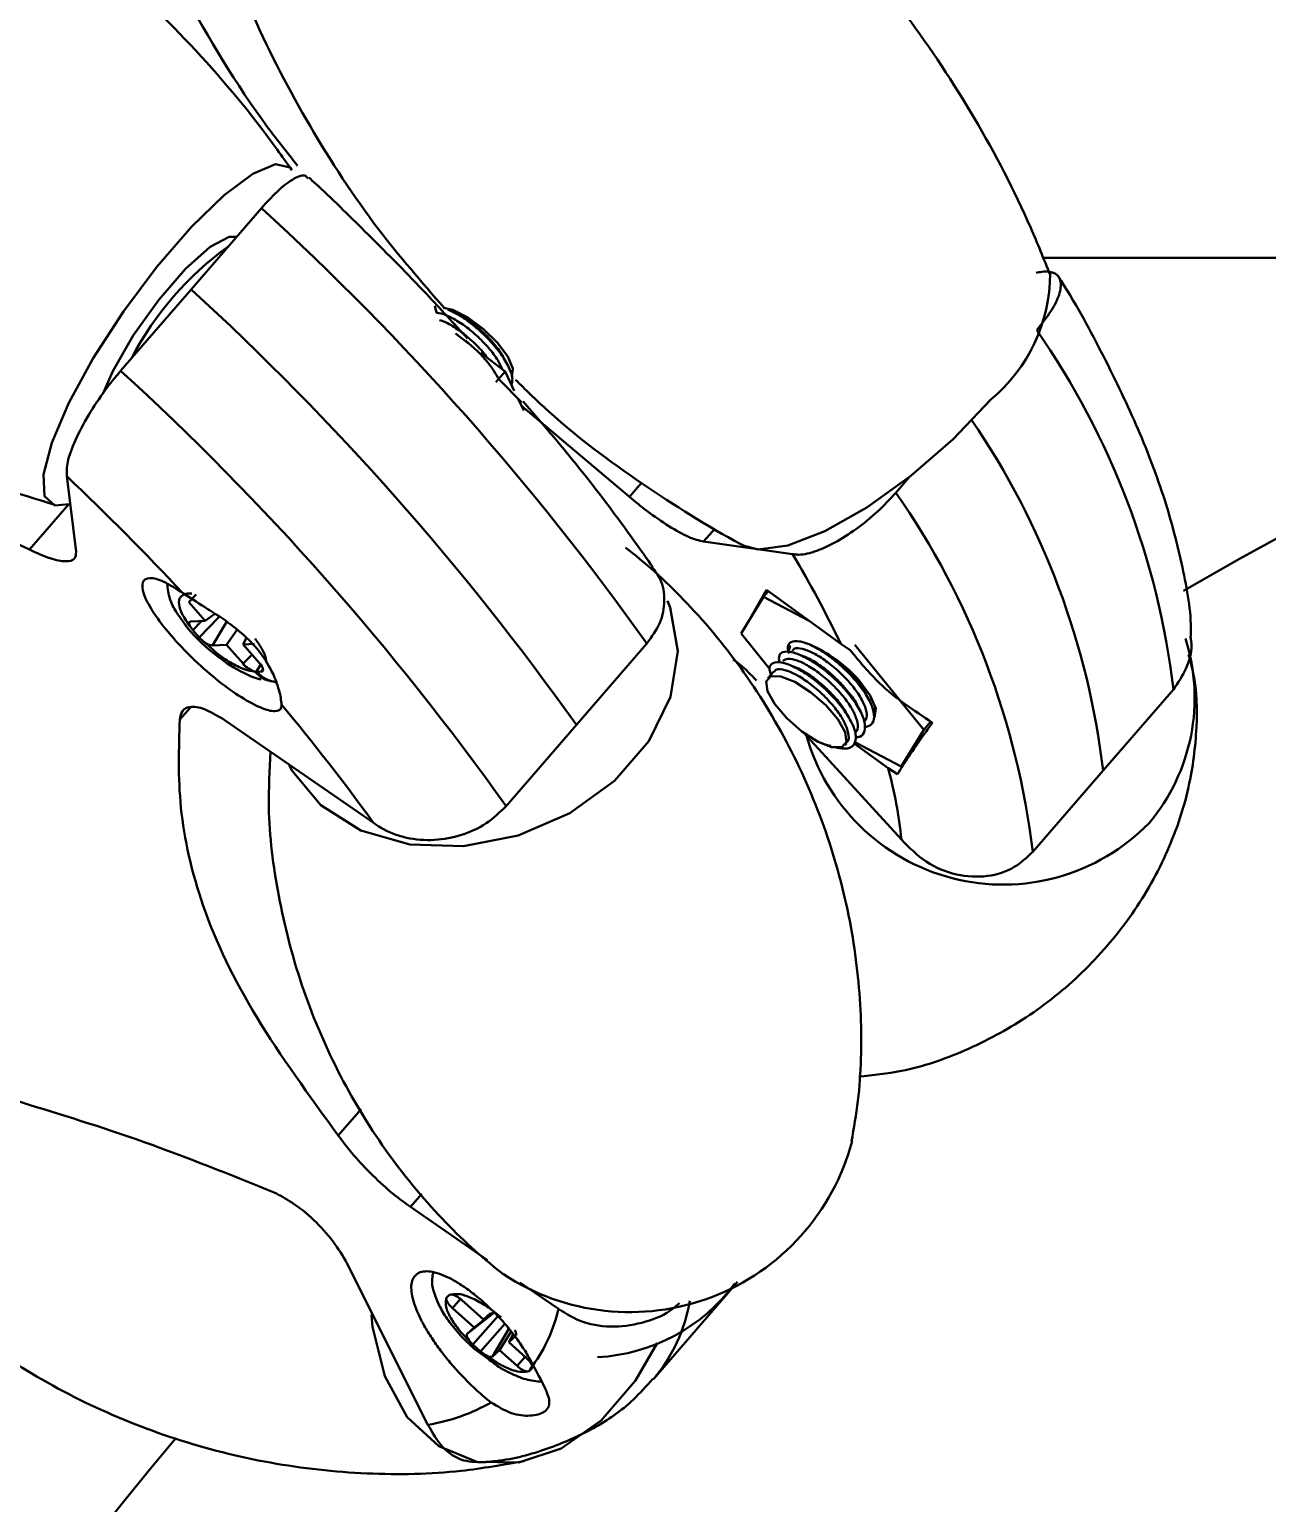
# Model space of a CAD drawing. Header units: millimetres. Extents: x 786 to 1380, y -734 to -314.
# Drawn here: x 943.52 to 958.05, y -477.11 to -459.8 of the extents above; entities that cross this region are included whole.
import ezdxf

# ---------------------------------------------------------------- set-up
doc = ezdxf.new("R2010")
doc.units = ezdxf.units.MM
doc.header["$PDSIZE"] = -1
doc.layers.add('粗实线层', color=7, linetype='Continuous', lineweight=15)
doc.dimstyles.new('ISO-25', dxfattribs={"dimtxt": 2.5, "dimasz": 2.5, "dimexe": 1.25, "dimexo": 0.625, "dimtad": 1, "dimtxsty": 'Standard', "dimcen": 2.5, "dimadec": 0, "dimazin": 0, "dimtfac": 1, "dimtmove": 0, "dimatfit": 3, "dimfxl": 1, "dimarcsym": 0})

# ---------------------------------------------------------------- blocks, each defined once
blk = doc.blocks.new('*D119')
at = {"layer": 'Defpoints', "color": 0, "transparency": 16777216}
for p in [(979.669, -367.216), (886.729, -550.315), (979.686, -550.307)]:
    blk.add_point(p, dxfattribs=at)
at = {"layer": '粗实线层', "color": 0, "lineweight": -2, "transparency": 16777216}
for p, q in [((979.669, -367.216), (884.712, -367.225)), ((886.713, -371.304), (886.72, -455.204)), ((886.728, -546.235), (886.721, -462.335)), ((979.686, -550.307), (884.729, -550.315))]:
    blk.add_line(p, q, dxfattribs=at)
at = {"layer": '粗实线层', "color": 0, "transparency": 16777216}
for points in [[(887.393, -371.304), (886.033, -371.304), (886.712, -367.224)], [(887.408, -546.235), (886.048, -546.235), (886.729, -550.315)]]:
    blk.add_solid(points, dxfattribs=at)
at = {"layer": '粗实线层', "color": 0, "lineweight": 15, "transparency": 16777216, "insert": (886.721, -458.77), "char_height": 3.5, "attachment_point": 5}
blk.add_mtext('366,18', dxfattribs=at)

msp = doc.modelspace()

# ---------------------------------------------------------------- linework, layer by layer
at = {"layer": '粗实线层', "color": 7, "linetype": 'Continuous', "lineweight": 30}
for p, q in [((945.4167, -462.8557), (946.2436, -461.9009)), ((961.8599, -462.4855), (955.4285, -462.4855)), ((945.4167, -462.8557), (944.5898, -463.8105)), ((948.2794, -463.0476), (948.2998, -463.1313)), ((948.671, -463.4864), (948.5245, -463.3737)), ((949.1056, -463.8207), (948.821, -463.6018)), ((949.1056, -463.8207), (948.9982, -463.9448)), ((949.2147, -464.0466), (949.1056, -463.8207)), ((949.0375, -463.915), (949.3027, -464.1842)), ((949.3271, -464.2793), (949.2604, -464.1412)), ((950.5667, -465.2928), (949.2997, -464.2227)), ((944.0668, -465.9397), (943.9572, -465.0511)), ((953.86, -465.0574), (953.6986, -465.2437)), ((952.4852, -465.9643), (951.4389, -465.8181)), ((945.3603, -466.4309), (945.354, -466.4343)), ((945.3737, -466.4291), (945.3699, -466.4293)), ((945.4279, -466.427), (945.3737, -466.4291)), ((951.8787, -466.897), (952.1433, -466.4657)), ((952.1778, -466.3864), (951.9734, -466.7426)), ((952.1433, -466.4657), (952.1935, -466.4076)), ((952.1433, -466.4657), (952.6796, -466.7485)), ((953.0512, -467.0207), (952.1778, -466.3864)), ((945.3898, -466.5309), (945.5837, -466.75)), ((945.409, -466.8209), (945.4369, -466.8582)), ((945.5837, -466.75), (945.417, -466.7566)), ((945.5837, -466.75), (945.6981, -466.6671)), ((945.4369, -466.8582), (945.512, -466.943)), ((945.512, -466.943), (945.5497, -466.9799)), ((945.5496, -466.9798), (945.6766, -467.0915)), ((945.834, -467.0328), (945.9564, -466.8587)), ((946.0273, -467.0251), (946.0643, -466.9517)), ((952.2177, -467.315), (951.8787, -466.897)), ((945.6672, -467.0393), (945.834, -467.0328)), ((945.834, -467.0328), (946.0279, -467.2519)), ((946.0273, -467.0251), (946.1606, -467.0199)), ((946.2212, -467.2443), (946.0273, -467.0251)), ((949.9447, -467.9714), (950.7716, -467.0166)), ((952.6499, -467.0141), (952.6363, -467.0095)), ((953.1606, -467.0936), (953.0512, -467.0207)), ((953.2165, -467.0316), (954.0252, -468.0288)), ((946.1871, -467.348), (946.2412, -467.3458)), ((952.2626, -467.3423), (952.1922, -467.4236)), ((946.421, -467.4649), (946.4321, -467.465)), ((956.1327, -468.5087), (956.9596, -467.5539)), ((947.5566, -469.1177), (945.8183, -467.9185)), ((949.1178, -468.9263), (949.9447, -467.9714)), ((954.0252, -468.0288), (953.7606, -468.4601)), ((954.0252, -468.0288), (954.1098, -467.931)), ((952.6184, -468.0627), (953.7627, -469.3187)), ((953.0993, -468.2092), (953.1162, -468.1897)), ((953.2088, -468.1896), (953.6064, -468.4783)), ((953.7606, -468.4601), (953.2237, -468.177)), ((953.7606, -468.4601), (953.8325, -468.377)), ((953.6064, -468.4783), (953.7157, -468.5513)), ((956.1327, -468.5087), (955.3058, -469.4635)), ((947.9945, -473.6324), (948.8995, -474.2568)), ((948.2006, -476.1926), (947.2489, -474.2947)), ((949.2817, -474.5205), (949.7328, -474.8317)), ((951.6763, -474.7017), (951.8383, -474.5146)), ((948.4213, -474.6942), (948.4149, -474.7133)), ((948.4213, -474.6942), (948.459, -474.6643)), ((948.4533, -474.6658), (948.4213, -474.6942)), ((948.4748, -474.6602), (948.4533, -474.6658)), ((948.8516, -474.9558), (948.5948, -474.7259)), ((950.8494, -475.6565), (951.6763, -474.7017)), ((948.4882, -474.8206), (948.745, -475.0505)), ((948.6625, -475.1238), (948.9707, -474.8794)), ((948.745, -475.0505), (948.9616, -474.8775)), ((948.8516, -474.9558), (948.9521, -474.8768)), ((948.9341, -474.8825), (948.8516, -474.9558)), ((948.9349, -474.8819), (948.9341, -474.8825)), ((948.745, -475.0505), (948.6625, -475.1238)), ((949.0428, -475.317), (949.1771, -475.0966)), ((949.1493, -475.2224), (949.2016, -475.1281)), ((948.7035, -475.2615), (948.7108, -475.2681)), ((948.7354, -475.2556), (948.8188, -475.3301)), ((949.1493, -475.2224), (949.2319, -475.1491)), ((949.3546, -475.4062), (949.1493, -475.2224)), ((948.754, -475.3066), (948.8511, -475.3772)), ((948.8511, -475.3772), (948.9076, -475.4182)), ((948.9602, -475.3903), (949.0428, -475.317)), ((949.0428, -475.317), (949.2481, -475.5008)), ((949.368, -475.5666), (949.3896, -475.561)), ((949.3896, -475.561), (949.4215, -475.5326)), ((949.4215, -475.5326), (949.4279, -475.5134))]:
    msp.add_line(p, q, dxfattribs=at)
at = {"layer": '粗实线层', "color": 8, "linetype": 'Continuous', "lineweight": 30}
for p, q in [((950.709, -465.1285), (950.5667, -465.2928)), ((943.5181, -465.9126), (943.9799, -465.3794)), ((951.5735, -465.6627), (951.4389, -465.8181)), ((945.4779, -466.4412), (945.3898, -466.5309)), ((945.5415, -466.7517), (945.4369, -466.8582)), ((945.512, -466.943), (945.7448, -466.706)), ((945.8367, -466.7585), (945.6672, -467.0393)), ((946.0279, -467.2519), (946.1331, -467.1447)), ((946.1832, -467.3482), (946.2355, -467.2615)), ((946.2624, -467.3108), (946.2412, -467.3458)), ((945.2852, -467.9092), (945.4095, -467.7657)), ((947.1456, -472.7939), (947.4142, -472.4838)), ((947.9945, -473.6324), (948.1275, -473.4788)), ((948.5815, -474.7146), (948.4882, -474.8206)), ((948.7294, -475.2502), (949.0307, -474.908)), ((948.9357, -474.8812), (948.9341, -474.8825)), ((949.1031, -475.0072), (948.8188, -475.3301)), ((949.1511, -475.0632), (948.9602, -475.3903)), ((948.7354, -475.2556), (948.7129, -475.2667)), ((949.2481, -475.5008), (949.3416, -475.3945)), ((949.3896, -475.561), (949.4252, -475.4999))]:
    msp.add_line(p, q, dxfattribs=at)
at = {"layer": '粗实线层', "color": 7, "linetype": 'Continuous', "lineweight": 30, "flags": 128}
for points in [[(943.9799, -465.3794), (943.8173, -465.3947), (943.6964, -465.2829), (943.6841, -465.0308), (943.7814, -464.6571), (943.9812, -464.1895), (944.2685, -463.6626), (944.6222, -463.1156), (945.0158, -462.589), (945.4204, -462.1219), (945.8058, -461.7489), (946.1434, -461.4977), (946.4083, -461.3869), (946.5808, -461.4247), (946.603, -461.4503)], [(944.3825, -464.0751), (944.4977, -463.8174), (944.7386, -463.3992), (945.0367, -462.9799), (945.3518, -462.6161), (945.6412, -462.3569), (945.866, -462.2374), (945.9515, -462.2382)], [(949.1817, -463.8869), (949.1859, -463.8816), (949.1987, -463.7859), (949.1397, -463.6459), (949.0182, -463.4827), (948.8524, -463.3213), (948.6678, -463.1862), (948.4923, -463.0979), (948.3846, -463.0711)], [(951.9024, -465.8633), (952.0808, -465.9101), (952.4269, -465.8656), (952.8632, -465.6973), (953.3573, -465.4177), (953.8726, -465.0474), (954.3708, -464.6139), (954.8151, -464.1494)], [(951.0141, -466.5149), (951.0445, -466.5917), (951.1347, -467.1037), (951.0494, -467.6401), (950.7951, -468.1612), (950.3906, -468.6283), (949.8659, -469.0068), (949.2598, -469.2686), (948.6174, -469.3943), (947.9862, -469.3745), (947.4132, -469.2108), (946.9407, -468.9153), (946.6039, -468.5099), (946.5689, -468.4455)], [(945.409, -466.8209), (945.4018, -466.8076), (945.3969, -466.7953), (945.3943, -466.7844), (945.3941, -466.775), (945.3964, -466.7674), (945.401, -466.7617), (945.4079, -466.7581), (945.417, -466.7566)], [(952.4606, -467.0373), (952.456, -467.0431), (952.4381, -467.1121)], [(946.1832, -467.3482), (946.1851, -467.3481), (946.1871, -467.348)], [(952.779, -468.1663), (952.5946, -468.0478), (952.418, -467.8941), (952.2761, -467.7285), (952.1905, -467.5764), (952.1742, -467.4608), (952.2296, -467.3993), (952.3484, -467.4014), (952.5125, -467.4666), (952.6969, -467.5851), (952.8734, -467.7388), (953.0153, -467.9043), (953.101, -468.0565), (953.1173, -468.1721), (953.0619, -468.2335), (952.943, -468.2315), (952.779, -468.1663)], [(953.4433, -467.8884), (953.4478, -467.8826), (953.4616, -467.779), (953.3978, -467.6272), (953.2661, -467.4505)], [(951.6763, -474.7017), (951.7376, -474.6266), (951.8067, -474.5307)], [(950.8915, -475.2333), (950.6393, -475.6735), (950.2348, -476.1406), (949.7658, -476.4695), (949.2672, -476.6359), (948.776, -476.6273), (948.3285, -476.4445), (947.9579, -476.1009), (947.6918, -475.6221), (947.5499, -475.0435), (947.536, -474.8995)], [(948.7136, -475.2352), (948.6973, -475.2178), (948.6832, -475.2004), (948.6717, -475.1835), (948.6632, -475.1677), (948.6579, -475.1534), (948.656, -475.141), (948.6575, -475.1311), (948.6625, -475.1238)], [(948.7294, -475.2502), (948.7324, -475.2529), (948.7354, -475.2556)]]:
    msp.add_lwpolyline(points, dxfattribs=at)
at = {"layer": '粗实线层', "color": 8, "linetype": 'Continuous', "lineweight": 30, "flags": 128}
for points in [[(948.6836, -475.2428), (948.6933, -475.2444), (948.7136, -475.2352)], [(948.7034, -475.2614), (948.7111, -475.2611), (948.7294, -475.2502)]]:
    msp.add_lwpolyline(points, dxfattribs=at)
at = {"layer": '粗实线层', "color": 7, "linetype": 'Continuous', "lineweight": 30}
for centre, radius, start, end in [((979.6818, -505.3068), 45, 60.08363, 120.15063), ((924.5198, -485.6903), 32.2159, 35.42535, 47.5985), ((948.0368, -465.39), 3.7406, 125.76884, 152.44437), ((953.5844, -462.6693), 1.925, 309.74213, 359.95583), ((923.6928, -486.6451), 32.2159, 35.42535, 47.5985), ((947.7218, -468.6562), 9.3033, 6.80486, 34.89484), ((922.8659, -487.6), 32.2159, 35.42535, 47.5985), ((946.9942, -469.5883), 9.202, 6.73743, 34.35767), ((920.7703, -489.4553), 33.663, 43.17018, 46.46513), ((946.068, -470.5659), 9.3033, 6.80486, 34.89484), ((940.7051, -472.9563), 13.6989, 25.67671, 30.69103), ((945.3707, -466.4629), 0.0336, 91.51215, 108.00938), ((945.6997, -466.8292), 0.2127, 225.12301, 261.21764), ((954.9212, -467.6541), 2.2875, 320.01795, 17.74302), ((952.0538, -468.5037), 1.6059, 40.9848, 65.26616), ((946.2558, -467.065), 0.2947, 219.3653, 253.38644), ((946.1337, -467.3416), 0.1309, 5.9214, 48.04234), ((946.1814, -467.2886), 0.0596, 260.4497, 271.69831), ((927.2723, -483.7767), 25.0268, 35.85485, 39.87019), ((954.9576, -467.4494), 2.3981, 195.35373, 315.7076), ((948.8118, -469.8051), 4.9748, 5.61095, 15.46807), ((950.5725, -472.1676), 2.7016, 236.6218, 345.15364), ((950.0867, -473.2642), 2.136, 272.86463, 323.63495), ((948.6109, -474.658), 0.2037, 195.75649, 232.94962), ((948.4247, -474.8937), 0.2389, 44.61507, 77.88783), ((947.9935, -474.4444), 1.7819, 324.00373, 347.44687), ((949.1689, -475.1289), 0.0684, 346.60258, 46.3466), ((948.9877, -474.9616), 0.3873, 224.94968, 228.17661), ((948.9337, -475.3148), 0.08, 229.8617, 289.31914), ((949.2319, -475.5687), 0.2037, 15.75665, 52.94957), ((949.4181, -475.333), 0.2389, 224.61592, 257.88496), ((947.8225, -473.9495), 2.2748, 279.56775, 299.47786), ((979.6818, -505.3068), 45, 139.94385, 357.39587)]:
    msp.add_arc(centre, radius, start, end, dxfattribs=at)
at = {"layer": '粗实线层', "color": 8, "linetype": 'Continuous', "lineweight": 30}
for centre, radius, start, end in [((946.4129, -467.1561), 0.308, 218.39978, 273.29363), ((946.4311, -467.1435), 0.3215, 219.52985, 268.59644), ((949.3755, -474.4113), 1.9294, 319.79269, 350.2554)]:
    msp.add_arc(centre, radius, start, end, dxfattribs=at)
at = {"layer": '粗实线层', "color": 7, "linetype": 'Continuous', "lineweight": 30}
for points, knots in [([(955.5103, -462.6838), (955.4362, -462.4991), (955.1837, -461.8694), (954.6418, -460.8346), (953.8414, -459.6223), (952.9097, -458.5061), (951.8675, -457.5016), (950.7469, -456.6384), (949.9439, -456.1388), (949.5336, -455.9193), (949.5201, -455.9121)], [0, 0, 0, 0, 0.0650864, 0.2218465, 0.379104, 0.5360292, 0.692316, 0.8476856, 0.9949982, 1, 1, 1, 1]), ([(946.6012, -461.4546), (946.4854, -461.2925), (946.0834, -460.7292), (945.2986, -459.8321), (944.2142, -458.8163), (943.0265, -457.9254), (941.7565, -457.1737), (940.4546, -456.5644), (939.5561, -456.2885), (939.1234, -456.1556)], [0, 0, 0, 0, 0.0641461, 0.2228627, 0.3817883, 0.5401316, 0.6977273, 0.8544256, 1, 1, 1, 1]), ([(945.9272, -459.1027), (946.0007, -459.286), (946.2525, -459.9144), (946.7962, -460.9458), (947.5431, -462.0997), (948.1274, -462.7706), (948.393, -463.0755)], [0, 0, 0, 0, 0.1267504, 0.4343626, 0.7429507, 1, 1, 1, 1]), ([(946.6694, -461.4034), (946.5519, -461.2559), (946.0187, -460.5864), (945.6291, -459.9035), (945.3253, -459.371)], [0, 0, 0, 0, 0.2203507, 1, 1, 1, 1]), ([(936.3275, -460.0755), (936.4455, -460.2409), (936.8499, -460.8075), (937.6371, -461.7078), (938.7216, -462.7236), (939.9093, -463.6145), (941.1793, -464.3662), (942.483, -464.9762), (943.3834, -465.2527), (943.8179, -465.3861)], [0, 0, 0, 0, 0.0653188, 0.22373, 0.3823499, 0.5403885, 0.697681, 0.8540778, 1, 1, 1, 1]), ([(936.8977, -461.2156), (937.3999, -461.7061), (938.4149, -462.6972), (940.0325, -464.0116), (941.7811, -465.0885), (942.9346, -465.6358), (943.5181, -465.9126)], [0, 0, 0, 0, 0.2473953, 0.4999986, 0.7471036, 1, 1, 1, 1]), ([(946.7909, -461.5528), (946.7799, -461.5381), (946.7492, -461.4972), (946.6191, -461.5513), (946.4379, -461.6886), (946.3048, -461.834), (946.2436, -461.9009)], [0, 0, 0, 0, 0.17000766, 0.47492375, 0.75888764, 1, 1, 1, 1]), ([(948.6641, -463.4317), (948.5061, -463.2582), (948.1322, -462.8474), (947.5396, -462.2507), (947.0754, -461.7935), (946.8372, -461.5747), (946.8013, -461.5416)], [0, 0, 0, 0, 0.2709445, 0.6413956, 0.94586, 1, 1, 1, 1]), ([(955.3524, -463.334), (955.4127, -463.2586), (955.5332, -463.1079), (955.6281, -462.9088), (955.6474, -462.753), (955.5795, -462.657), (955.4615, -462.639), (955.369, -462.657), (955.3454, -462.6616)], [0, 0, 0, 0, 0.1762442, 0.3523225, 0.5330201, 0.7249747, 0.929937, 1, 1, 1, 1]), ([(957.1627, -466.9294), (957.1633, -466.9132), (957.1717, -466.6544), (957.0739, -466.122), (956.8729, -465.3301), (956.5598, -464.5025), (956.1458, -463.6435), (955.8261, -463.0456), (955.6229, -462.7299), (955.6146, -462.717)], [0, 0, 0, 0, 0.0131746, 0.2099269, 0.4071005, 0.6026726, 0.7975526, 0.9917207, 1, 1, 1, 1]), ([(949.0762, -463.7981), (949.0566, -463.7568), (949.0153, -463.6697), (948.8981, -463.5212), (948.7534, -463.3768), (948.5964, -463.2543), (948.4476, -463.1682), (948.351, -463.1351), (948.3094, -463.132), (948.2998, -463.1313)], [0, 0, 0, 0, 0.1451567, 0.3063483, 0.4675398, 0.6287307, 0.7899207, 0.9511108, 1, 1, 1, 1]), ([(949.1019, -463.6853), (949.09, -463.6608), (949.0555, -463.5902), (948.9505, -463.4599), (948.8064, -463.3152), (948.6504, -463.1945), (948.5182, -463.1147), (948.4562, -463.0968), (948.4333, -463.0902)], [0, 0, 0, 0, 0.1041084, 0.2995764, 0.4950448, 0.6905142, 0.8859842, 1, 1, 1, 1]), ([(948.5002, -463.1122), (948.4914, -463.1092), (948.4738, -463.1034), (948.4562, -463.0976), (948.4475, -463.0947)], [0, 0, 0, 0, 0.4999842, 1, 1, 1, 1]), ([(949.18, -463.9747), (949.1862, -463.9547), (949.2021, -463.9041), (949.1584, -463.776), (949.0624, -463.614), (948.9199, -463.4436), (948.7515, -463.2872), (948.5849, -463.1637), (948.4911, -463.1187), (948.4498, -463.0988)], [0, 0, 0, 0, 0.1011129, 0.2564066, 0.4116268, 0.5668456, 0.722137, 0.8775702, 1, 1, 1, 1]), ([(948.8994, -463.6621), (948.8804, -463.6364), (948.8245, -463.5608), (948.6976, -463.4387), (948.5437, -463.3185), (948.4147, -463.2403), (948.3557, -463.223), (948.336, -463.2173)], [0, 0, 0, 0, 0.12821209, 0.37710095, 0.62599042, 0.8748798, 1, 1, 1, 1]), ([(948.6396, -463.4557), (948.7355, -463.5383), (948.8929, -463.6739), (948.9968, -463.8473), (949.0375, -463.915)], [0, 0, 0, 0, 0.608911, 1, 1, 1, 1]), ([(949.135, -463.7413), (949.1303, -463.7321), (949.1209, -463.7136), (949.1117, -463.6953), (949.1071, -463.6861)], [0, 0, 0, 0, 0.5000821, 1, 1, 1, 1]), ([(943.9572, -465.0511), (943.9552, -465.0005), (943.9511, -464.8992), (944.0461, -464.639), (944.2023, -464.3415), (944.3946, -464.0481), (944.5284, -463.8853), (944.5898, -463.8105)], [0, 0, 0, 0, 0.2157744, 0.4317613, 0.6405164, 0.834927, 1, 1, 1, 1]), ([(949.229, -463.9169), (949.3471, -464.0335), (949.8062, -464.4868), (950.6935, -465.1388), (951.4891, -465.6419), (951.8966, -465.86), (951.9073, -465.8656)], [0, 0, 0, 0, 0.14931492, 0.58034911, 0.98903142, 1, 1, 1, 1]), ([(950.8418, -466.118), (950.7049, -465.9242), (950.3563, -465.4308), (949.8425, -464.7779), (949.4485, -464.3226), (949.318, -464.1719)], [0, 0, 0, 0, 0.3020483, 0.7688825, 1, 1, 1, 1]), ([(953.6986, -465.2437), (953.6279, -465.3195), (953.4866, -465.4711), (953.2311, -465.6766), (952.9725, -465.8417), (952.7276, -465.9501), (952.569, -465.979), (952.5022, -465.9673), (952.4852, -465.9643)], [0, 0, 0, 0, 0.1762442, 0.3523225, 0.5330201, 0.7249747, 0.929937, 1, 1, 1, 1]), ([(951.4389, -465.8181), (951.384, -465.8049), (951.2743, -465.7785), (951.037, -465.6442), (950.7901, -465.4767), (950.6349, -465.349), (950.5667, -465.2928)], [0, 0, 0, 0, 0.26501854, 0.53009486, 0.79336574, 1, 1, 1, 1]), ([(943.5181, -465.9126), (943.6025, -465.9507), (943.7715, -466.027), (943.9549, -466.0598), (944.0583, -466.0336), (944.0642, -465.969), (944.0668, -465.9397)], [0, 0, 0, 0, 0.2614816, 0.5230067, 0.7840242, 1, 1, 1, 1]), ([(953.1778, -472.8636), (953.205, -472.7055), (953.2871, -472.2285), (953.3069, -471.3772), (953.193, -470.3308), (952.9196, -469.2812), (952.4956, -468.2724), (951.9355, -467.3423), (951.2793, -466.5481), (950.7859, -466.0916), (950.5338, -465.8987), (950.5229, -465.8903)], [0, 0, 0, 0, 0.06444897, 0.19448845, 0.32788173, 0.46361851, 0.60031116, 0.73674508, 0.87158259, 0.99442823, 1, 1, 1, 1]), ([(950.7716, -467.0166), (950.8291, -466.9366), (950.9441, -466.7766), (950.9904, -466.5094), (950.9579, -466.2803), (950.8705, -466.1665), (950.8363, -466.1218)], [0, 0, 0, 0, 0.2713696, 0.5424835, 0.8207101, 1, 1, 1, 1]), ([(945.3216, -466.4241), (945.2429, -466.3734), (945.0855, -466.272), (944.9205, -466.2323), (944.8359, -466.2821), (944.8465, -466.4199), (944.9506, -466.6254), (945.0939, -466.8185), (945.265, -467.0177), (945.463, -467.2221), (945.7426, -467.4649), (946.0148, -467.6587), (946.2486, -467.7829), (946.4144, -467.8242), (946.4778, -467.7918), (946.4798, -467.7455), (946.4803, -467.7333)], [0, 0, 0, 0, 0.0798715, 0.159749, 0.2394301, 0.3187129, 0.3975675, 0.4759723, 0.4999747, 0.5779757, 0.6559678, 0.7342073, 0.8128923, 0.8920072, 0.9715334, 1, 1, 1, 1]), ([(945.1364, -466.314), (945.1432, -466.374), (945.1564, -466.4907), (945.2328, -466.6341), (945.2972, -466.7237), (945.3261, -466.7638)], [0, 0, 0, 0, 0.3697896, 0.7181971, 1, 1, 1, 1]), ([(945.3216, -466.4241), (945.4033, -466.4766), (945.5664, -466.5812), (945.8647, -466.7674), (946.0601, -466.9327), (946.2302, -467.1178), (946.3656, -467.3141), (946.4638, -467.5811), (946.4748, -467.6824), (946.4803, -467.7333)], [0, 0, 0, 0, 0.1529751, 0.3052314, 0.4722697, 0.5002388, 0.6662969, 0.8321755, 1, 1, 1, 1]), ([(945.3261, -466.7638), (945.3348, -466.7767), (945.3862, -466.8527), (945.4889, -466.9614), (945.5865, -467.0498), (945.6214, -467.0815)], [0, 0, 0, 0, 0.1164127, 0.6834658, 1, 1, 1, 1]), ([(952.4436, -467.1333), (952.4362, -467.1064), (952.4183, -467.0422), (952.4608, -466.9902), (952.5556, -466.981), (952.6971, -467.0279), (952.866, -467.1249), (953.043, -467.262), (953.2073, -467.4243), (953.3397, -467.5941), (953.4251, -467.7536), (953.4518, -467.884), (953.4228, -467.9742), (953.3584, -467.9912), (953.328, -467.9993)], [0, 0, 0, 0, 0.0619413, 0.1479544, 0.2340271, 0.3201962, 0.4064247, 0.4925506, 0.578596, 0.6645973, 0.7505941, 0.8366274, 0.9227363, 1, 1, 1, 1]), ([(957.1584, -466.9301), (957.1618, -466.9476), (957.1876, -467.0783), (957.1263, -467.3097), (957.012, -467.477), (956.9596, -467.5539)], [0, 0, 0, 0, 0.0771122, 0.5762146, 1, 1, 1, 1]), ([(945.6214, -467.0815), (945.7194, -467.1593), (945.8538, -467.266), (946.0556, -467.3716), (946.1606, -467.4237), (946.232, -467.4346), (946.2389, -467.4356)], [0, 0, 0, 0, 0.4833763, 0.6624723, 0.9675834, 1, 1, 1, 1]), ([(952.3272, -467.2357), (952.3244, -467.2049), (952.3186, -467.1415), (952.385, -467.1039), (952.4997, -467.1168), (952.6539, -467.1842), (952.8281, -467.2981), (953.0024, -467.4468), (953.1566, -467.6145), (953.2722, -467.7825), (953.3364, -467.9336), (953.3376, -468.0475), (953.2976, -468.112), (953.2411, -468.1164), (953.2237, -468.1178)], [0, 0, 0, 0, 0.0828275, 0.170703, 0.2584908, 0.3462271, 0.4339522, 0.5217076, 0.6095338, 0.6974668, 0.7854093, 0.873244, 0.9610055, 1, 1, 1, 1]), ([(952.4833, -467.1003), (952.4902, -467.0906), (952.5093, -467.0637), (952.5953, -467.0712), (952.7239, -467.1206), (952.8766, -467.2154), (953.0324, -467.3431), (953.1738, -467.4906), (953.2845, -467.6423), (953.3492, -467.78), (953.3665, -467.8857), (953.3376, -467.9225), (953.3254, -467.9381)], [0, 0, 0, 0, 0.0608615, 0.16835172, 0.27584157, 0.38333152, 0.49082202, 0.59831294, 0.70580391, 0.81329475, 0.92078523, 1, 1, 1, 1]), ([(952.5841, -467.155), (952.6156, -467.166), (952.6596, -467.1814), (952.76, -467.2385), (952.879, -467.3206), (953.0332, -467.4581), (953.1603, -467.6067), (953.2362, -467.7116), (953.2519, -467.7546), (953.2519, -467.7548)], [0, 0, 0, 0, 0.1494926, 0.2093668, 0.4067635, 0.6041601, 0.8015616, 0.9989632, 1, 1, 1, 1]), ([(952.6951, -467.0293), (952.6852, -467.026), (952.6721, -467.0216), (952.6592, -467.0172), (952.6559, -467.0161)], [0, 0, 0, 0, 0.7514938, 1, 1, 1, 1]), ([(952.8637, -467.1171), (952.9044, -467.1437), (952.9958, -467.2037), (953.1405, -467.335), (953.2674, -467.4828), (953.3436, -467.5883), (953.3593, -467.6317), (953.3596, -467.6323)], [0, 0, 0, 0, 0.2099886, 0.4720344, 0.734086, 0.996137, 1, 1, 1, 1]), ([(954.1293, -467.9455), (953.9123, -467.8037), (953.5558, -467.5708), (953.2717, -467.2278), (953.1606, -467.0936)], [0, 0, 0, 0, 0.60861741, 1, 1, 1, 1]), ([(953.261, -472.1024), (953.4291, -472.0852), (953.8562, -472.0414), (954.5249, -471.8093), (955.2464, -471.4251), (955.9052, -470.8961), (956.4644, -470.2492), (956.891, -469.5102), (957.1536, -468.7489), (957.2433, -468.027), (957.2356, -467.5044), (957.1572, -467.2164), (957.1372, -467.1429)], [0, 0, 0, 0, 0.0720907, 0.1831216, 0.2993133, 0.4186679, 0.5396401, 0.66059, 0.7802089, 0.8814716, 0.9697363, 1, 1, 1, 1]), ([(946.2412, -467.3458), (946.248, -467.3446), (946.2598, -467.3423), (946.2627, -467.3323), (946.2639, -467.3281)], [0, 0, 0, 0, 0.5802418, 1, 1, 1, 1]), ([(951.7858, -467.2018), (951.812, -467.2207), (951.9062, -467.2886), (951.9958, -467.3825), (952.0605, -467.4504)], [0, 0, 0, 0, 0.27774681, 1, 1, 1, 1]), ([(952.2302, -467.3797), (952.2234, -467.3605), (952.2026, -467.3018), (952.2333, -467.2469), (952.316, -467.2254), (952.4492, -467.2608), (952.6136, -467.3474), (952.7907, -467.4771), (952.9595, -467.6354), (953.1004, -467.8053), (953.1968, -467.9683), (953.2375, -468.1072), (953.2165, -468.2058), (953.1391, -468.2584), (953.0471, -468.2477), (953.0014, -468.2423)], [0, 0, 0, 0, 0.0391882, 0.119274, 0.1993813, 0.2795474, 0.359806, 0.4401052, 0.5203059, 0.6004347, 0.6805255, 0.7606156, 0.8407432, 0.9209439, 1, 1, 1, 1]), ([(952.2686, -467.3476), (952.2768, -467.3373), (952.2981, -467.3105), (952.3877, -467.3203), (952.4882, -467.3605), (952.5995, -467.423), (952.7192, -467.5059), (952.872, -467.6426), (953.0037, -467.7933), (953.1, -467.9426), (953.1452, -468.0709), (953.1481, -468.1555), (953.1183, -468.1782), (953.1102, -468.1844)], [0, 0, 0, 0, 0.0673735, 0.1748631, 0.2823525, 0.3149499, 0.4224387, 0.5299275, 0.6374167, 0.7449054, 0.8523938, 0.9598825, 1, 1, 1, 1]), ([(952.3707, -467.2194), (952.3882, -467.2078), (952.4238, -467.1843), (952.5341, -467.2086), (952.6722, -467.2753), (952.8264, -467.3821), (952.9791, -467.5188), (953.1109, -467.6696), (953.2072, -467.8189), (953.2523, -467.9471), (953.2553, -468.0317), (953.2255, -468.0545), (953.2174, -468.0607)], [0, 0, 0, 0, 0.1034475, 0.2109514, 0.3148583, 0.4223628, 0.5298672, 0.6373703, 0.7448731, 0.8523763, 0.95988, 1, 1, 1, 1]), ([(952.4982, -467.2874), (952.5229, -467.2962), (952.5603, -467.3094), (952.6529, -467.3624), (952.7723, -467.4445), (952.9242, -467.5812), (953.0541, -467.7268), (953.1079, -467.8175), (953.133, -467.8599)], [0, 0, 0, 0, 0.12433526, 0.18786974, 0.3973375, 0.60680522, 0.81627643, 1, 1, 1, 1]), ([(953.3878, -467.6877), (953.3831, -467.6784), (953.3737, -467.6597), (953.3644, -467.6413), (953.3597, -467.6321)], [0, 0, 0, 0, 0.5000714, 1, 1, 1, 1]), ([(945.8183, -467.9185), (945.7417, -467.8723), (945.5887, -467.7799), (945.4161, -467.7441), (945.3089, -467.7891), (945.2924, -467.8725), (945.2852, -467.9092)], [0, 0, 0, 0, 0.2650185, 0.5300949, 0.7933657, 1, 1, 1, 1]), ([(953.2793, -467.8088), (953.2747, -467.7998), (953.2655, -467.7816), (953.2565, -467.7635), (953.2519, -467.7545)], [0, 0, 0, 0, 0.5000382, 1, 1, 1, 1]), ([(953.4531, -467.7693), (953.4533, -467.7855), (953.4535, -467.8063), (953.4382, -467.8141), (953.4348, -467.8158)], [0, 0, 0, 0, 0.78063716, 1, 1, 1, 1]), ([(945.2852, -467.9092), (945.2734, -468.2459), (945.2497, -468.9255), (945.5223, -470.1415), (946.1349, -471.4031), (946.8057, -472.3262), (947.1456, -472.7939)], [0, 0, 0, 0, 0.2320376, 0.4683438, 0.7306462, 1, 1, 1, 1]), ([(953.7157, -468.5513), (953.8017, -468.4153), (953.9049, -468.252), (954.0971, -467.9894), (954.1292, -467.9455)], [0, 0, 0, 0, 0.8329954, 1, 1, 1, 1]), ([(952.9366, -468.2178), (952.9013, -468.2101), (952.8522, -468.1995), (952.795, -468.1735), (952.779, -468.1663)], [0, 0, 0, 0, 0.72020233, 1, 1, 1, 1]), ([(946.3521, -468.2868), (946.3398, -468.5017), (946.308, -469.0579), (946.4268, -469.9889), (946.6946, -471.0368), (947.1201, -472.0461), (947.6798, -472.976), (948.3361, -473.7703), (948.8298, -474.2271), (949.0822, -474.4202), (949.0934, -474.4288)], [0, 0, 0, 0, 0.094428, 0.2443627, 0.3969316, 0.5505748, 0.7039273, 0.8554853, 0.9935644, 1, 1, 1, 1]), ([(949.1178, -468.9263), (949.0441, -468.9976), (948.8969, -469.1402), (948.5957, -469.276), (948.2688, -469.3374), (947.9348, -469.3101), (947.6974, -469.2191), (947.5852, -469.1383), (947.5566, -469.1177)], [0, 0, 0, 0, 0.1762442, 0.3523225, 0.5330201, 0.7249747, 0.929937, 1, 1, 1, 1]), ([(953.7627, -469.3187), (953.8552, -469.412), (954.0403, -469.5985), (954.4041, -469.7474), (954.7692, -469.7677), (955.0889, -469.6681), (955.2375, -469.5279), (955.3058, -469.4635)], [0, 0, 0, 0, 0.21577441, 0.43176135, 0.64051642, 0.83492696, 1, 1, 1, 1]), ([(946.3934, -473.4621), (945.8767, -473.2546), (944.8339, -472.8357), (943.345, -472.3838), (942.0117, -471.9617), (941.289, -471.8438), (940.9228, -471.7841)], [0, 0, 0, 0, 0.2320376, 0.4683438, 0.7306462, 1, 1, 1, 1]), ([(947.1456, -472.7939), (947.2025, -472.8698), (947.3163, -473.0216), (947.5493, -473.2661), (947.783, -473.4814), (947.9286, -473.5854), (947.9945, -473.6324)], [0, 0, 0, 0, 0.2614816, 0.5230067, 0.7840242, 1, 1, 1, 1]), ([(947.2489, -474.2947), (947.198, -474.2085), (947.0962, -474.0361), (946.8653, -473.7817), (946.6201, -473.5823), (946.4626, -473.4988), (946.3934, -473.4621)], [0, 0, 0, 0, 0.2650185, 0.5300949, 0.7933657, 1, 1, 1, 1]), ([(941.9779, -474.365), (942.0962, -474.4824), (942.4624, -474.8457), (943.1846, -475.3909), (944.1572, -475.9501), (945.2233, -476.3796), (946.3441, -476.6634), (947.4792, -476.7865), (948.4877, -476.7685), (949.0845, -476.6614), (949.3283, -476.6176)], [0, 0, 0, 0, 0.064993, 0.2011089, 0.3402344, 0.481328, 0.6230629, 0.7642639, 0.9037108, 1, 1, 1, 1]), ([(949.4352, -475.4917), (949.4089, -475.4427), (949.3557, -475.3432), (949.2539, -475.192), (949.1381, -475.0429), (949.0121, -474.9023), (948.8781, -474.7715), (948.7428, -474.6565), (948.6078, -474.558), (948.4797, -474.4807), (948.3599, -474.4249), (948.2541, -474.3932), (948.1632, -474.3857), (948.1004, -474.4006), (948.0519, -474.4325), (948.018, -474.4806), (948.0013, -474.5571), (948.0069, -474.6537), (948.0348, -474.7662), (948.0846, -474.8932), (948.1541, -475.0294), (948.2426, -475.1733), (948.3458, -475.319), (948.4625, -475.4649), (948.5872, -475.6047), (948.7181, -475.7372), (948.8215, -475.831), (948.8962, -475.8937), (948.9267, -475.9178), (948.9419, -475.9298)], [0, 0, 0, 0, 0.0393726, 0.0798849, 0.1192578, 0.1597777, 0.1990517, 0.2394756, 0.2785529, 0.3187754, 0.3576413, 0.397647, 0.4362916, 0.4760683, 0.4999896, 0.5384381, 0.5780048, 0.6164524, 0.6560085, 0.6945803, 0.7342583, 0.7730496, 0.8129538, 0.8519568, 0.8920794, 0.9312845, 0.9716169, 0.985783, 1, 1, 1, 1]), ([(948.2651, -474.3999), (948.2606, -474.4164), (948.2309, -474.5255), (948.2839, -474.6878), (948.3718, -474.8723), (948.4882, -475.038), (948.6206, -475.1865), (948.7188, -475.2749), (948.754, -475.3066)], [0, 0, 0, 0, 0.0483132, 0.3180233, 0.4866264, 0.6668857, 0.8806659, 1, 1, 1, 1]), ([(949.7328, -474.8317), (949.8272, -474.8899), (950.0159, -475.0065), (950.3858, -475.0569), (950.7523, -474.9974), (951.0218, -474.8853), (951.1296, -474.7853), (951.1548, -474.762)], [0, 0, 0, 0, 0.2413676, 0.482973, 0.7164887, 0.9339584, 1, 1, 1, 1]), ([(948.8188, -475.3301), (948.831, -475.3404), (948.852, -475.358), (948.8732, -475.3707), (948.8821, -475.376)], [0, 0, 0, 0, 0.5802418, 1, 1, 1, 1]), ([(948.9076, -475.4182), (948.9549, -475.455), (949.0385, -475.5199), (949.1881, -475.5973), (949.3475, -475.6666), (949.475, -475.6808), (949.5376, -475.6877)], [0, 0, 0, 0, 0.230106, 0.4072239, 0.7089648, 1, 1, 1, 1]), ([(948.8791, -476.6277), (948.9195, -476.6248), (949.1758, -476.606), (949.6051, -476.4855), (950.1499, -476.2497), (950.567, -475.9641), (950.7674, -475.7357), (950.8417, -475.651)], [0, 0, 0, 0, 0.0511415, 0.3248024, 0.5897922, 0.8479729, 1, 1, 1, 1]), ([(948.9419, -475.9298), (949.0221, -475.9782), (949.182, -476.0747), (949.4173, -476.0952), (949.5374, -476.0629), (949.6146, -476.0038), (949.6433, -475.9202), (949.577, -475.7554), (949.4826, -475.5799), (949.4352, -475.4917)], [0, 0, 0, 0, 0.152975, 0.3052313, 0.4722695, 0.5002583, 0.6663171, 0.8321964, 1, 1, 1, 1]), ([(948.2006, -476.1926), (948.254, -476.2868), (948.3609, -476.4752), (948.606, -476.6337), (948.7915, -476.6314), (948.8791, -476.6302)], [0, 0, 0, 0, 0.3454661, 0.6912725, 1, 1, 1, 1])]:
    msp.add_open_spline(points, degree=3, knots=knots, dxfattribs=at)
for points in [[(945.3603, -466.4309), (945.3336, -466.4408), (945.28, -466.4606), (945.2681, -466.5502), (945.3064, -466.6724), (945.3748, -466.7714), (945.409, -466.8209)], [(948.4149, -474.7133), (948.4107, -474.7426), (948.4023, -474.801), (948.4611, -474.9341), (948.5644, -475.0845), (948.6639, -475.185), (948.7136, -475.2352)], [(949.0589, -474.9285), (949.0027, -474.884), (948.8904, -474.795), (948.7222, -474.7023), (948.5733, -474.6492), (948.5076, -474.6565), (948.4748, -474.6602)], [(948.8821, -475.376), (948.9307, -475.4095), (949.0279, -475.4766), (949.1653, -475.5421), (949.2858, -475.5777), (949.3406, -475.5703), (949.368, -475.5666)]]:
    msp.add_open_spline(points, degree=3, dxfattribs=at)
at = {"layer": '粗实线层', "color": 8, "linetype": 'Continuous', "lineweight": 30}
for points, knots in [([(946.2976, -467.2372), (946.2979, -467.2217), (946.2986, -467.1792), (946.2565, -467.0817), (946.1979, -466.9976), (946.1686, -466.9556)], [0, 0, 0, 0, 0.2227033, 0.6113517, 1, 1, 1, 1]), ([(945.6766, -467.0915), (945.6878, -467.1016), (945.7524, -467.1593), (945.8818, -467.2421), (946.0456, -467.326), (946.1295, -467.3403), (946.1715, -467.3474)], [0, 0, 0, 0, 0.0655353, 0.3770235, 0.6885118, 1, 1, 1, 1]), ([(946.1871, -467.348), (946.2211, -467.38), (946.2735, -467.4292), (946.361, -467.4579), (946.4085, -467.4678), (946.4324, -467.465), (946.4326, -467.4649)], [0, 0, 0, 0, 0.4772024, 0.7344902, 0.9972468, 1, 1, 1, 1])]:
    msp.add_open_spline(points, degree=3, knots=knots, dxfattribs=at)

# ---------------------------------------------------------------- dimensions: what is measured, and where the dimension line sits
at = {"layer": '粗实线层', "lineweight": 15}
dim = msp.add_aligned_dim(p1=(979.6693, -367.2159), p2=(979.6858, -550.3068), distance=-92.9571, dimstyle='ISO-25', override={"dimtxt": 3.5, "dimasz": 4.08, "dimexe": 2, "dimexo": 0, "dimgap": 1.524, "dimtih": 1, "dimtoh": 1, "dimlfac": 2, "dimzin": 0, "dimadec": 2, "dimtzin": 0}, dxfattribs=at)
dim.commit()
dim.dimension.update_dxf_attribs({"geometry": '*D119', "text_midpoint": (886.7205, -458.7698)})

doc.saveas('drawing.dxf')
